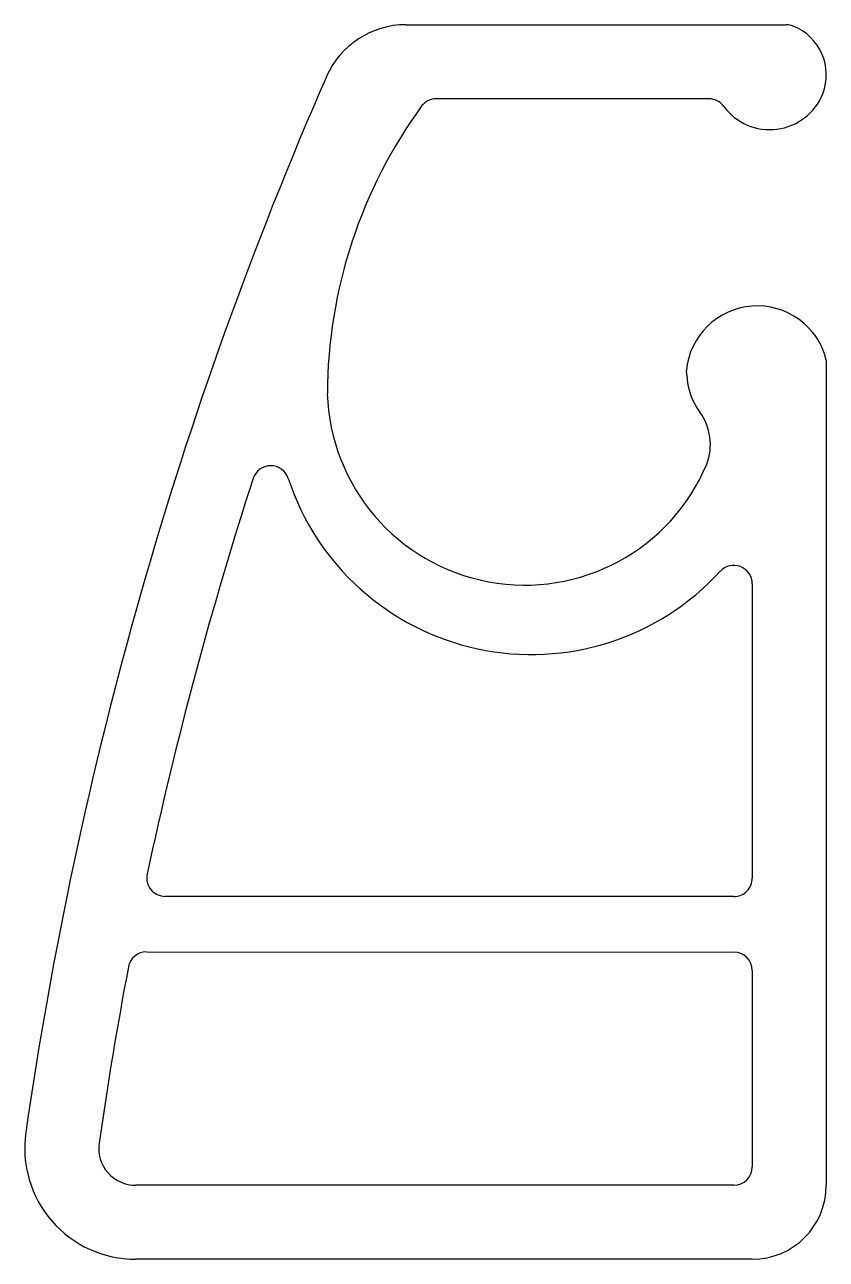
# Model space of a CAD drawing. Extents: x 2792 to 2813.6, y 1293.7 to 1327.
import ezdxf

# ---------------------------------------------------------------- set-up
doc = ezdxf.new("R2010")
doc.units = 0
doc.layers.get('0').update_dxf_attribs({"linetype": 'CONTINUOUS'})

msp = doc.modelspace()

# ---------------------------------------------------------------- linework, layer by layer
for p, q in [((2802.272, 1327.017), (2812.544, 1327.014)), ((2810.451, 1325.014), (2803.09, 1325.017)), ((2813.624, 1317.958), (2813.624, 1295.664)), ((2809.858, 1317.557), (2809.844, 1317.677)), ((2811.624, 1311.912), (2811.624, 1303.964)), ((2811.124, 1303.464), (2795.766, 1303.469)), ((2795.262, 1301.97), (2811.125, 1301.964)), ((2811.624, 1301.464), (2811.624, 1296.164)), ((2811.124, 1295.664), (2794.969, 1295.664)), ((2811.624, 1293.664), (2794.969, 1293.664))]:
    msp.add_line(p, q)
for centre, radius, start, end in [((2802.271, 1324.667), 2.35, 89.98, 156.3924), ((2812.544, 1326.514), 0.5, 68.5466, 89.98), ((2812.21, 1325.662), 1.415, 338.7226, 68.5466), ((2901.279, 1281.396), 110.4, 156.39237, 171.82738), ((2812.096, 1325.725), 1.543, 216.3497, 338.0694), ((2813.428, 1316.996), 13.283, 143.8537, 179.7411), ((2803.09, 1324.517), 0.5, 89.98, 141.0301), ((2810.451, 1324.514), 0.5, 36.3497, 89.98), ((2811.758, 1317.498), 1.923, 13.851, 174.6602), ((2811.684, 1317.625), 1.828, 182.1431, 215.9824), ((2805.478, 1317.214), 5.336, 181.6934, 337.2118), ((2808.992, 1315.67), 1.5, 339.5924, 35.9824), ((2798.615, 1314.602), 0.5, 18.1651, 162.0768), ((2901.279, 1281.396), 108.4, 162.0768, 167.92426), ((2805.655, 1316.912), 6.91, 198.1651, 317.568), ((2811.124, 1311.912), 0.5, 0, 137.568), ((2795.766, 1303.969), 0.5, 167.9243, 269.98), ((2811.124, 1303.964), 0.5, 269.98, 360), ((2795.262, 1301.47), 0.5, 89.98, 169.2784), ((2811.124, 1301.464), 0.5, 0, 89.98), ((2901.279, 1281.396), 108.4, 169.27843, 171.82738), ((2794.969, 1296.664), 3, 171.8274, 270), ((2794.969, 1296.664), 1, 171.8274, 270), ((2811.124, 1296.164), 0.5, 270, 0), ((2811.624, 1295.664), 2, 270, 0)]:
    msp.add_arc(centre, radius, start, end)

doc.saveas('drawing.dxf')
